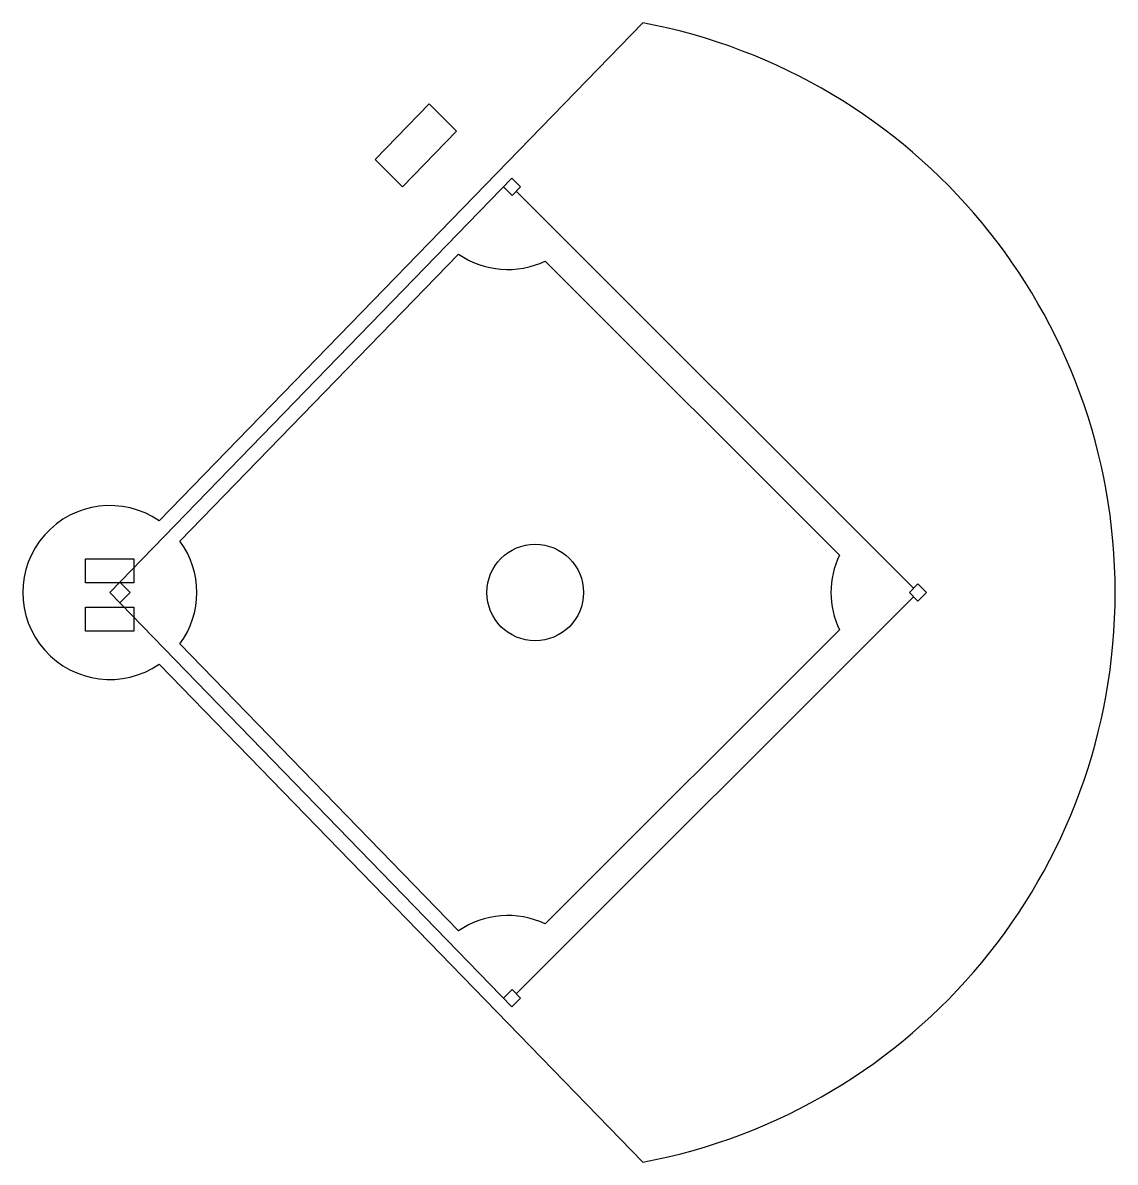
# Model space of a CAD drawing. Header units: millimetres. Extents: x 974.2 to 1008.1, y 1064.8 to 1100.2.
import ezdxf

# ---------------------------------------------------------------- set-up
doc = ezdxf.new("R2010")
doc.units = ezdxf.units.MM
doc.header["$LTSCALE"] = 10
doc.layers.add('Campos_e_Quadras', color=3, linetype='Continuous')

msp = doc.modelspace()

# ---------------------------------------------------------------- linework, layer by layer
at = {"layer": 'Campos_e_Quadras'}
for p, q in [((993.473, 1100.184), (978.468, 1084.72)), ((986.847, 1097.664), (985.175, 1095.941)), ((987.695, 1096.815), (986.847, 1097.664)), ((987.695, 1096.815), (986.024, 1095.093)), ((986.024, 1095.093), (985.175, 1095.941)), ((989.417, 1095.359), (976.937, 1082.496)), ((989.417, 1095.359), (989.684, 1095.092)), ((989.419, 1094.826), (989.154, 1095.092)), ((989.684, 1095.092), (989.419, 1094.826)), ((1001.882, 1082.629), (989.552, 1094.959)), ((987.756, 1093), (979.113, 1084.093)), ((999.578, 1083.66), (990.45, 1092.788)), ((976.187, 1082.796), (976.187, 1083.546)), ((976.187, 1083.546), (977.687, 1083.546)), ((977.687, 1083.546), (977.687, 1082.796)), ((977.687, 1082.796), (976.187, 1082.796)), ((977.26, 1082.81), (977.564, 1082.496)), ((1002.015, 1082.761), (1001.749, 1082.496)), ((1002.28, 1082.496), (1002.015, 1082.761)), ((976.937, 1082.496), (989.417, 1069.634)), ((977.564, 1082.496), (977.26, 1082.183)), ((989.552, 1070.033), (1001.882, 1082.364)), ((1001.749, 1082.496), (1002.015, 1082.231)), ((1002.015, 1082.231), (1002.28, 1082.496)), ((976.187, 1082.046), (977.687, 1082.046)), ((976.187, 1081.296), (976.187, 1082.046)), ((977.687, 1082.046), (977.687, 1081.296)), ((977.687, 1081.296), (976.187, 1081.296)), ((990.45, 1072.205), (999.578, 1081.333)), ((979.113, 1080.899), (987.756, 1071.992)), ((978.468, 1080.272), (993.473, 1064.808)), ((989.419, 1070.166), (989.154, 1069.901)), ((989.684, 1069.901), (989.419, 1070.166)), ((989.417, 1069.634), (989.684, 1069.901))]:
    msp.add_line(p, q, dxfattribs=at)
msp.add_circle((990.137, 1082.496), 1.5, dxfattribs=at)
for centre, radius, start, end in [((990.137, 1082.496), 18, 280.6804, 79.3196), ((989.287, 1095.224), 2.7, 235.4574, 295.5288), ((976.937, 1082.496), 2.7, 55.4574, 304.5426), ((976.937, 1082.496), 2.7, 323.7307, 36.2693), ((1002.015, 1082.496), 2.7, 154.4712, 205.5288), ((989.287, 1069.768), 2.7, 64.4712, 124.5426)]:
    msp.add_arc(centre, radius, start, end, dxfattribs=at)

doc.saveas('drawing.dxf')
